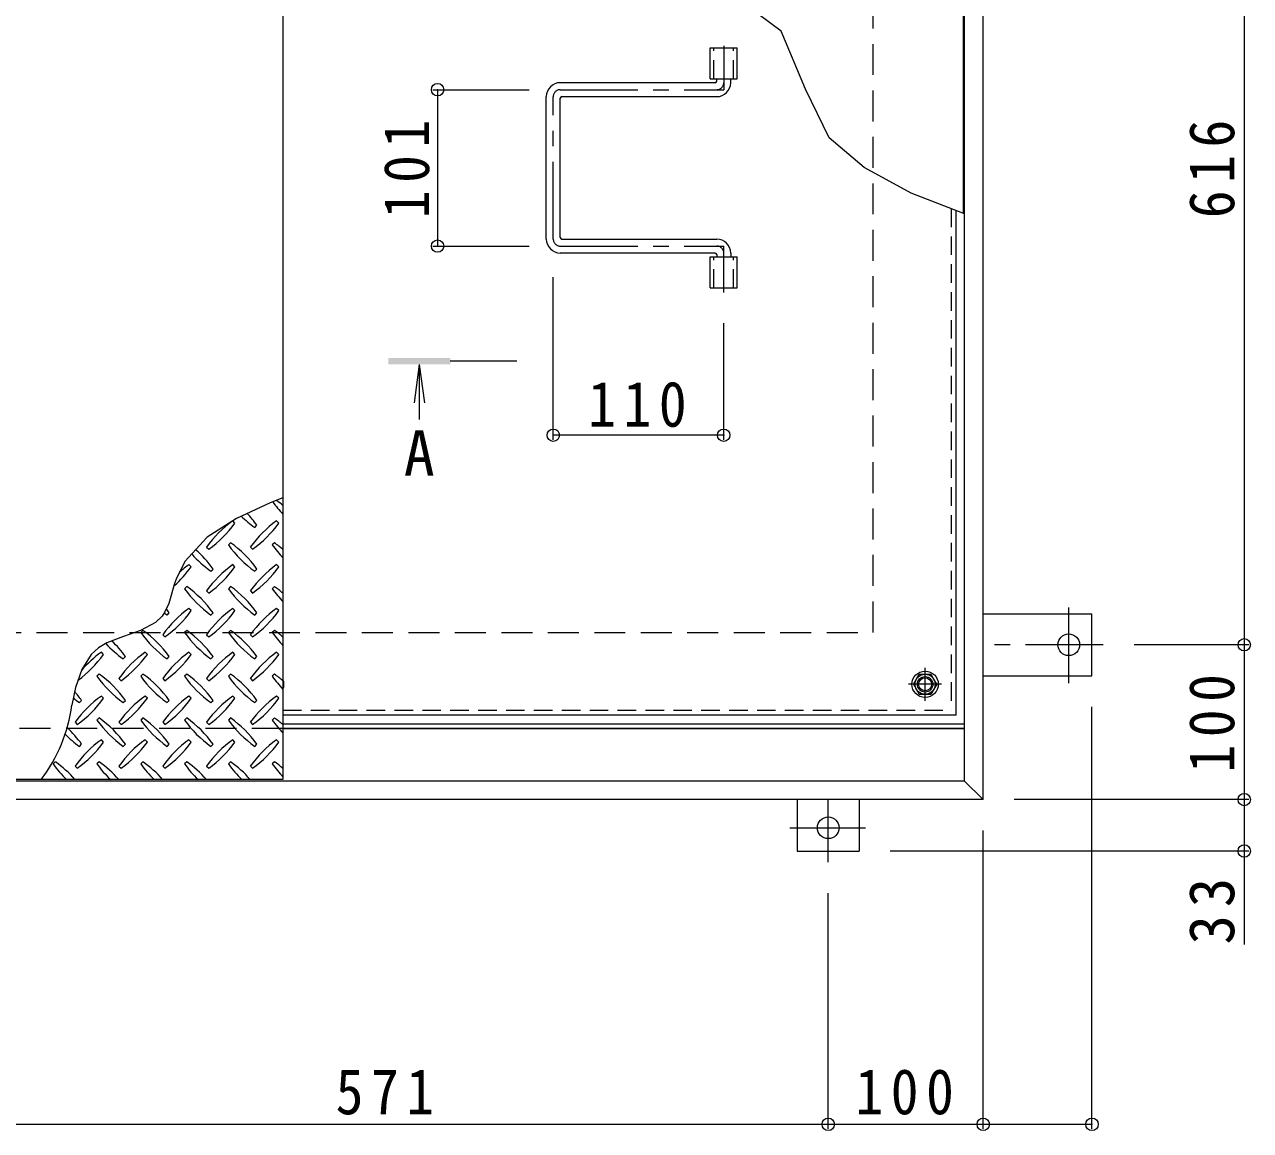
# Model space of a CAD drawing. Units: millimetres at full size, sheet at 1:10. Extents: x -2620 to 2719, y -1962 to 1598.
# Drawn here: x -1359 to -568, y -315 to 399 of the extents above; entities that cross this region are included whole.
import ezdxf
from ezdxf.enums import TextEntityAlignment as Align

# ---------------------------------------------------------------- set-up
doc = ezdxf.new("R2010")
doc.units = ezdxf.units.MM
doc.header["$LTSCALE"] = 10
doc.header["$PDMODE"] = 32
doc.header["$PDSIZE"] = 8
for name, pattern in [('CHAIN1', [8, 5, -1, 1, -1]), ('DASHED1', [1.8, 1.2, -0.6]), ('DASHED2', [3, 2, -1])]:
    doc.linetypes.add(name, pattern=pattern)
for name, color, linetype, lineweight in [('0-1_躯体', 2, 'DASHED2', 9), ('0-2_仕上', 3, 'Continuous', 9), ('0-3_建具', 2, 'Continuous', 9), ('0-5_寸法', 7, 'Continuous', 9), ('0-6_ハッチ', 6, 'Continuous', 9), ('0-7', 5, 'Continuous', 5), ('0-9', 134, 'Continuous', 5), ('0-A', 3, 'DASHED1', 9), ('0-B', 2, 'Continuous', 9), ('0-E', 3, 'Continuous', 9), ('0-F', 7, 'Continuous', 9)]:
    doc.layers.add(name, color=color, linetype=linetype, lineweight=lineweight)
doc.styles.add('ＭＳ ゴシック', font='')
doc.styles.get('ＭＳ ゴシック').set_extended_font_data('MS Gothic')

msp = doc.modelspace()

# ---------------------------------------------------------------- linework, layer by layer
at = {"layer": '0-1_躯体'}
msp.add_line((-1192.35, -55.29), (-2070.35, -55.29), dxfattribs=at)
at = {"layer": '0-1_躯体', "linetype": 'Continuous'}
msp.add_line((-752.35, -55.29), (-1192.35, -55.29), dxfattribs=at)
at = {"layer": '0-1_躯体'}
msp.add_lwpolyline([(-2011.35, 6.71), (-811.35, 6.71), (-811.35, 606.71)], dxfattribs=at)
at = {"layer": '0-2_仕上'}
for p, q in [((-753.35, 701.71), (-753.35, 277.48)), ((-916.5, 364.21), (-916.5, 384.21)), ((-916.5, 384.21), (-899.2, 384.21)), ((-899.2, 364.21), (-899.2, 384.21)), ((-916.5, 364.21), (-899.2, 364.21)), ((-916.5, 229.21), (-916.5, 249.21)), ((-916.5, 249.21), (-899.2, 249.21)), ((-899.2, 229.21), (-899.2, 249.21)), ((-916.5, 229.21), (-899.2, 229.21))]:
    msp.add_line(p, q, dxfattribs=at)
at = {"layer": '0-2_仕上', "linetype": 'DASHED1'}
for p, q in [((-914.2, 364.21), (-914.2, 384.21)), ((-901.5, 364.21), (-901.5, 384.21)), ((-914.2, 229.21), (-914.2, 249.21)), ((-901.5, 229.21), (-901.5, 249.21))]:
    msp.add_line(p, q, dxfattribs=at)
at = {"layer": '0-2_仕上', "color": 4}
for q in [(-1107.61, 155.04), (-1104.35, 144.23), (-1101.08, 155.04)]:
    msp.add_line((-1104.35, 179.83), q, dxfattribs=at)
at = {"layer": '0-2_仕上', "color": 4, "linetype": 'CHAIN1'}
msp.add_line((-1041.35, 181.83), (-1084.35, 181.83), dxfattribs=at)
at = {"layer": '0-2_仕上'}
msp.add_lwpolyline([(-1192.35, 701.71), (-1192.35, -88.29), (-1630.35, -88.29)], dxfattribs=at)
at = {"layer": '0-2_仕上', "color": 4}
msp.add_solid([(-1124.35, 179.83), (-1124.35, 183.83), (-1084.35, 179.83), (-1084.35, 183.83)], dxfattribs=at)
at = {"layer": '0-3_建具'}
for p, q in [((-740.35, -101.29), (-740.35, 714.71)), ((-752.35, -89.29), (-752.35, 702.71)), ((-752.35, -55.29), (-1192.35, -55.29)), ((-752.35, -89.29), (-2070.35, -89.29)), ((-740.35, -101.29), (-752.35, -89.29)), ((-740.35, -101.29), (-2082.35, -101.29))]:
    msp.add_line(p, q, dxfattribs=at)
at = {"layer": '0-5_寸法'}
msp.add_line((-571.83, -134.49), (-571.83, -194.84), dxfattribs=at)
msp.add_lwpolyline([(-752.35, 277.09), (-786.89, 290.47), (-817.12, 306.89), (-839.69, 326.13), (-855.05, 357.58), (-870.86, 395.04), (-905.83, 421.26), (-935.79, 427.92), (-979.91, 431.25), (-1020.29, 431.67), (-1053.58, 435.41), (-1087.71, 447.07), (-1130.58, 467.46), (-1163.05, 486.61), (-1192.35, 523.58)], dxfattribs=at)
at = {"layer": '0-6_ハッチ', "linetype": 'CHAIN1'}
for p, q in [((-907.85, 385.59), (-907.85, 357.21)), ((-1013.34, 357.21), (-907.85, 357.21)), ((-1017.85, 260.72), (-1017.85, 352.7)), ((-1013.34, 256.21), (-907.85, 256.21)), ((-907.85, 226.32), (-907.85, 256.21))]:
    msp.add_line(p, q, dxfattribs=at)
at = {"layer": '0-6_ハッチ'}
for p, q in [((-912.35, 362.71), (-912.35, 364.21)), ((-903.35, 361.71), (-903.35, 364.21)), ((-913.35, 361.71), (-1013.35, 361.71)), ((-1022.35, 260.71), (-1022.35, 352.71)), ((-1013.35, 261.71), (-1013.35, 351.71)), ((-1012.35, 352.71), (-912.35, 352.71)), ((-1012.35, 260.71), (-912.35, 260.71)), ((-913.35, 251.71), (-1013.35, 251.71)), ((-912.35, 250.71), (-912.35, 249.21)), ((-903.35, 251.71), (-903.35, 249.21)), ((-1192.35, -52.29), (-752.35, -52.29)), ((-1192.35, -55.29), (-752.35, -55.29))]:
    msp.add_line(p, q, dxfattribs=at)
for centre, radius, start, end in [((-1013.35, 352.71), 9, 90, 180), ((-913.35, 362.71), 1, 270, 0), ((-912.35, 361.71), 9, 270, 0), ((-1012.35, 351.71), 1, 90, 180), ((-1012.35, 261.71), 1, 180, 270), ((-1013.35, 260.71), 9, 180, 270), ((-912.35, 251.71), 9, 0, 90), ((-913.35, 250.71), 1, 0, 90)]:
    msp.add_arc(centre, radius, start, end, dxfattribs=at)
at = {"layer": '0-6_ハッチ', "linetype": 'CHAIN1'}
for centre, radius, start, end in [((-1013.34, 352.7), 4.51, 90, 180), ((-912.35, 361.71), 4.5, 270.29569, 0), ((-1013.34, 260.72), 4.51, 180, 270), ((-912.35, 251.71), 4.5, 0, 89.70431)]:
    msp.add_arc(centre, radius, start, end, dxfattribs=at)
at = {"layer": '0-7'}
for radius in [5, 4.19]:
    msp.add_circle((-777.85, -26.79), radius, dxfattribs=at)
at = {"layer": '0-9'}
for p, q in [((-1200.62, 90.3), (-1222.37, 80.34)), ((-1192.35, 93.63), (-1200.62, 90.3)), ((-1222.37, 80.34), (-1241.33, 68.17)), ((-1223.3, 77.33), (-1224.72, 78.75)), ((-1210.57, 74.5), (-1209.16, 75.92)), ((-1195.02, 77.33), (-1196.43, 78.75)), ((-1241.33, 68.17), (-1255.74, 52.4)), ((-1226.13, 64.6), (-1227.55, 63.19)), ((-1197.85, 64.6), (-1199.26, 63.19)), ((-1241.69, 61.78), (-1240.27, 60.36)), ((-1213.4, 61.78), (-1211.99, 60.36)), ((-1255.74, 52.4), (-1261.32, 41.04)), ((-1251.59, 49.05), (-1253, 50.46)), ((-1238.86, 46.22), (-1237.44, 47.63)), ((-1223.3, 49.05), (-1224.72, 50.46)), ((-1210.57, 46.22), (-1209.16, 47.63)), ((-1195.02, 49.05), (-1196.43, 50.46)), ((-1261.32, 41.04), (-1262.46, 37.56)), ((-1262.46, 37.56), (-1264.22, 31.42)), ((-1254.42, 36.32), (-1255.83, 34.91)), ((-1241.69, 33.49), (-1240.27, 32.08)), ((-1226.13, 36.32), (-1227.55, 34.91)), ((-1213.4, 33.49), (-1211.99, 32.08)), ((-1197.85, 36.32), (-1199.26, 34.91)), ((-1266.11, 25.43), (-1268.56, 19.96)), ((-1264.22, 31.42), (-1266.11, 25.43)), ((-1270.41, 17.17), (-1274.69, 13.06)), ((-1268.56, 19.96), (-1270.41, 17.17)), ((-1267.14, 17.94), (-1265.73, 19.35)), ((-1251.59, 20.76), (-1253, 22.18)), ((-1238.86, 17.94), (-1237.44, 19.35)), ((-1223.3, 20.76), (-1224.72, 22.18)), ((-1210.57, 17.94), (-1209.16, 19.35)), ((-1195.02, 20.76), (-1196.43, 22.18)), ((-1284.29, 7.95), (-1295.26, 4.06)), ((-1274.69, 13.06), (-1284.29, 7.95)), ((-1282.7, 8.04), (-1284.11, 6.62)), ((-1254.42, 8.04), (-1255.83, 6.62)), ((-1226.13, 8.04), (-1227.55, 6.62)), ((-1197.85, 8.04), (-1199.26, 6.62)), ((-1295.26, 4.06), (-1305.93, -0.13)), ((-1269.97, 5.21), (-1268.56, 3.79)), ((-1241.69, 5.21), (-1240.27, 3.79)), ((-1213.4, 5.21), (-1211.99, 3.79)), ((-1316.17, -7.67), (-1322.26, -17.29)), ((-1311.33, -3.29), (-1316.17, -7.67)), ((-1305.93, -0.13), (-1311.33, -3.29)), ((-1308.16, -7.52), (-1309.57, -6.11)), ((-1279.87, -7.52), (-1281.29, -6.11)), ((-1251.59, -7.52), (-1253, -6.11)), ((-1223.3, -7.52), (-1224.72, -6.11)), ((-1195.02, -7.52), (-1196.43, -6.11)), ((-1295.43, -10.35), (-1294.01, -8.93)), ((-1267.14, -10.35), (-1265.73, -8.93)), ((-1238.86, -10.35), (-1237.44, -8.93)), ((-1210.57, -10.35), (-1209.16, -8.93)), ((-1322.26, -17.29), (-1326.2, -28.87)), ((-1310.98, -20.25), (-1312.4, -21.66)), ((-1298.26, -23.08), (-1296.84, -24.49)), ((-1282.7, -20.25), (-1284.11, -21.66)), ((-1269.97, -23.08), (-1268.56, -24.49)), ((-1254.42, -20.25), (-1255.83, -21.66)), ((-1241.69, -23.08), (-1240.27, -24.49)), ((-1226.13, -20.25), (-1227.55, -21.66)), ((-1213.4, -23.08), (-1211.99, -24.49)), ((-1197.85, -20.25), (-1199.26, -21.66)), ((-1326.2, -28.87), (-1328.56, -40.3)), ((-1323.71, -38.63), (-1322.3, -37.22)), ((-1308.16, -35.81), (-1309.57, -34.39)), ((-1295.43, -38.63), (-1294.01, -37.22)), ((-1279.87, -35.81), (-1281.29, -34.39)), ((-1267.14, -38.63), (-1265.73, -37.22)), ((-1251.59, -35.81), (-1253, -34.39)), ((-1238.86, -38.63), (-1237.44, -37.22)), ((-1223.3, -35.81), (-1224.72, -34.39)), ((-1210.57, -38.63), (-1209.16, -37.22)), ((-1195.02, -35.81), (-1196.43, -34.39)), ((-1326.54, -51.36), (-1325.13, -52.78)), ((-1310.98, -48.53), (-1312.4, -49.95)), ((-1298.26, -51.36), (-1296.84, -52.78)), ((-1282.7, -48.53), (-1284.11, -49.95)), ((-1269.97, -51.36), (-1268.56, -52.78)), ((-1254.42, -48.53), (-1255.83, -49.95)), ((-1241.69, -51.36), (-1240.27, -52.78)), ((-1226.13, -48.53), (-1227.55, -49.95)), ((-1213.4, -51.36), (-1211.99, -52.78)), ((-1197.85, -48.53), (-1199.26, -49.95)), ((-1308.16, -64.09), (-1309.57, -62.67)), ((-1279.87, -64.09), (-1281.29, -62.67)), ((-1251.59, -64.09), (-1253, -62.67)), ((-1223.3, -64.09), (-1224.72, -62.67)), ((-1195.02, -64.09), (-1196.43, -62.67)), ((-1323.71, -66.92), (-1322.3, -65.5)), ((-1295.43, -66.92), (-1294.01, -65.5)), ((-1267.14, -66.92), (-1265.73, -65.5)), ((-1238.86, -66.92), (-1237.44, -65.5)), ((-1210.57, -66.92), (-1209.16, -65.5)), ((-1339.27, -76.82), (-1340.68, -78.23)), ((-1310.98, -76.82), (-1312.4, -78.23)), ((-1282.7, -76.82), (-1284.11, -78.23)), ((-1254.42, -76.82), (-1255.83, -78.23)), ((-1226.13, -76.82), (-1227.55, -78.23)), ((-1197.85, -76.82), (-1199.26, -78.23)), ((-1326.54, -79.65), (-1325.13, -81.06)), ((-1298.26, -79.65), (-1296.84, -81.06)), ((-1269.97, -79.65), (-1268.56, -81.06)), ((-1241.69, -79.65), (-1240.27, -81.06)), ((-1213.4, -79.65), (-1211.99, -81.06))]:
    msp.add_line(p, q, dxfattribs=at)
for centre, radius, start, end in [((-1140.22, 133.55), 72.5, 215.94795, 224.0249), ((-1239.92, 33.85), 72.5, 48.99213, 53.25279), ((-1168.5, 133.55), 72.5, 225.57452, 234.5273), ((-1268.2, 33.85), 72.5, 35.47258, 43.25978), ((-1182.64, 19.7), 72.5, 125.47256, 144.5273), ((-1282.35, 119.41), 72.5, 305.47272, 324.5273), ((-1154.36, 19.7), 72.5, 125.47256, 144.5273), ((-1254.06, 119.41), 72.5, 305.47272, 324.5273), ((-1268.2, 5.56), 72.5, 35.47258, 54.5273), ((-1239.92, 5.56), 72.5, 48.99213, 54.5273), ((-1196.79, 105.26), 72.5, 221.35275, 234.5273), ((-1296.49, 5.56), 72.5, 35.47258, 48.77962), ((-1168.5, 105.26), 72.5, 215.47272, 234.5273), ((-1140.22, 105.26), 72.5, 215.47272, 224.0249), ((-1310.63, 91.12), 72.5, 311.38763, 324.5273), ((-1210.93, -8.58), 72.5, 125.47256, 131.59831), ((-1182.64, -8.58), 72.5, 125.47256, 144.5273), ((-1282.35, 91.12), 72.5, 305.47272, 324.5273), ((-1154.36, -8.58), 72.5, 125.47256, 144.5273), ((-1254.06, 91.12), 72.5, 305.47272, 324.5273), ((-1196.79, 76.98), 72.5, 215.47272, 234.5273), ((-1296.49, -22.72), 72.5, 35.47258, 54.5273), ((-1168.5, 76.98), 72.5, 215.47272, 234.5273), ((-1268.2, -22.72), 72.5, 35.47258, 54.5273), ((-1140.22, 76.98), 72.5, 215.47272, 224.0249), ((-1239.92, -22.72), 72.5, 48.99213, 54.5273), ((-1210.93, -36.87), 72.5, 125.47256, 144.5273), ((-1225.07, 76.98), 72.5, 232.70831, 234.5273), ((-1310.63, 62.84), 72.5, 305.47272, 324.5273), ((-1324.77, -22.72), 72.5, 35.47258, 38.03572), ((-1182.64, -36.87), 72.5, 125.47256, 144.5273), ((-1282.35, 62.84), 72.5, 305.47272, 324.5273), ((-1154.36, -36.87), 72.5, 125.47256, 144.5273), ((-1254.06, 62.84), 72.5, 305.47272, 324.5273), ((-1324.77, -51.01), 72.5, 35.47258, 54.5273), ((-1296.49, -51.01), 72.5, 35.47258, 54.5273), ((-1268.2, -51.01), 72.5, 35.47258, 54.5273), ((-1239.92, -51.01), 72.5, 48.99213, 54.5273), ((-1353.06, -51.01), 72.5, 35.47258, 45.99713), ((-1225.07, 48.69), 72.5, 215.47272, 234.5273), ((-1196.79, 48.69), 72.5, 215.47272, 234.5273), ((-1168.5, 48.69), 72.5, 215.47272, 234.5273), ((-1140.22, 48.69), 72.5, 215.47272, 224.0249), ((-1367.2, 34.55), 72.5, 306.00705, 324.5273), ((-1267.5, -65.15), 72.5, 125.47256, 139.2924), ((-1253.35, 48.69), 72.5, 222.74814, 234.5273), ((-1239.21, -65.15), 72.5, 125.47256, 144.52728), ((-1338.91, 34.55), 72.5, 305.47272, 324.5273), ((-1210.93, -65.15), 72.5, 125.47256, 144.52728), ((-1310.63, 34.55), 72.5, 305.47272, 324.5273), ((-1182.64, -65.15), 72.5, 125.47256, 144.52728), ((-1282.35, 34.55), 72.5, 305.47272, 324.5273), ((-1154.36, -65.15), 72.5, 125.47256, 144.5273), ((-1254.06, 34.55), 72.5, 305.47272, 324.5273), ((-1253.35, 20.41), 72.5, 215.47272, 234.5273), ((-1353.06, -79.29), 72.5, 35.47258, 54.5273), ((-1225.07, 20.41), 72.5, 215.47272, 234.5273), ((-1324.77, -79.29), 72.5, 35.47258, 54.5273), ((-1196.79, 20.41), 72.5, 215.47272, 234.5273), ((-1296.49, -79.29), 72.5, 35.47258, 54.5273), ((-1168.5, 20.41), 72.5, 215.47272, 234.5273), ((-1268.2, -79.29), 72.5, 35.47258, 54.5273), ((-1140.22, 20.41), 72.5, 215.47272, 224.0249), ((-1239.92, -79.29), 72.5, 48.99213, 54.5273), ((-1381.34, -79.29), 72.5, 35.47258, 41.1628), ((-1281.64, 20.41), 72.5, 230.65677, 234.5273), ((-1267.5, -93.43), 72.5, 125.47256, 144.5273), ((-1367.2, 6.27), 72.5, 305.47272, 324.5273), ((-1239.21, -93.43), 72.5, 125.47256, 144.5273), ((-1338.91, 6.27), 72.5, 305.47272, 324.5273), ((-1210.93, -93.43), 72.5, 125.47256, 144.5273), ((-1310.63, 6.27), 72.5, 305.47272, 324.5273), ((-1182.64, -93.43), 72.5, 125.47256, 144.5273), ((-1282.35, 6.27), 72.5, 305.47272, 324.5273), ((-1154.36, -93.43), 72.5, 125.47256, 144.5273), ((-1254.06, 6.27), 72.5, 305.47272, 324.5273), ((-1429.75, -26.54), 102.13, 322.79805, 352.25462), ((-1381.34, -107.58), 72.5, 35.47258, 46.69856), ((-1253.35, -7.87), 72.5, 215.47272, 234.5273), ((-1353.06, -107.58), 72.5, 35.47258, 54.5273), ((-1225.07, -7.87), 72.5, 215.47272, 234.5273), ((-1324.77, -107.58), 72.5, 35.47258, 54.5273), ((-1196.79, -7.87), 72.5, 215.47272, 234.5273), ((-1296.49, -107.58), 72.5, 35.47258, 54.5273), ((-1168.5, -7.87), 72.5, 215.47272, 234.5273), ((-1268.2, -107.58), 72.5, 35.47258, 54.5273), ((-1140.22, -7.87), 72.5, 215.47272, 224.0249), ((-1239.92, -107.58), 72.5, 48.99213, 54.5273), ((-1281.64, -7.87), 72.5, 224.94598, 234.5273), ((-1267.5, -121.72), 72.5, 125.47256, 144.5273), ((-1239.21, -121.72), 72.5, 125.47256, 144.5273), ((-1210.93, -121.72), 72.5, 125.47256, 144.5273), ((-1182.64, -121.72), 72.5, 125.47256, 144.5273), ((-1154.36, -121.72), 72.5, 125.47256, 144.5273), ((-1367.2, -22.02), 72.5, 305.47272, 324.5273), ((-1338.91, -22.02), 72.5, 305.47272, 324.5273), ((-1310.63, -22.02), 72.5, 305.47272, 324.5273), ((-1282.35, -22.02), 72.5, 305.47272, 324.5273), ((-1254.06, -22.02), 72.5, 305.47272, 324.5273), ((-1281.64, -36.16), 72.5, 215.47272, 225.97511), ((-1381.34, -135.86), 72.5, 41.00789, 54.5273), ((-1253.35, -36.16), 72.5, 215.47272, 225.97511), ((-1353.06, -135.86), 72.5, 41.00789, 54.5273), ((-1225.07, -36.16), 72.5, 215.47272, 225.97511), ((-1324.77, -135.86), 72.5, 41.00789, 54.5273), ((-1196.79, -36.16), 72.5, 215.47272, 225.97511), ((-1296.49, -135.86), 72.5, 41.00789, 54.5273), ((-1168.5, -36.16), 72.5, 215.47272, 225.97511), ((-1268.2, -135.86), 72.5, 41.00789, 54.5273), ((-1140.22, -36.16), 72.5, 215.47272, 224.0249), ((-1239.92, -135.86), 72.5, 48.99213, 54.5273)]:
    msp.add_arc(centre, radius, start, end, dxfattribs=at)
at = {"layer": '0-A'}
for p in [(-761.05, 280.46), (-1192.35, -43.59)]:
    msp.add_line(p, (-761.05, -43.59), dxfattribs=at)
at = {"layer": '0-A', "linetype": 'Continuous'}
for q in [(-757.85, 279.22), (-1192.35, -46.79)]:
    msp.add_line((-757.85, -46.79), q, dxfattribs=at)
at = {"layer": '0-A', "linetype": 'CHAIN1'}
for p, q in [((-777.85, -37.47), (-777.85, -16.11)), ((-767.17, -26.79), (-788.53, -26.79))]:
    msp.add_line(p, q, dxfattribs=at)
at = {"layer": '0-B'}
for p, q in [((-785.35, -26.79), (-781.6, -20.29)), ((-781.6, -20.29), (-774.1, -20.29)), ((-770.35, -26.79), (-774.1, -20.29)), ((-770.35, -26.79), (-774.1, -33.29))]:
    msp.add_line(p, q, dxfattribs=at)
msp.add_lwpolyline([(-785.35, -26.79), (-781.6, -33.29), (-774.1, -33.29)], dxfattribs=at)
for radius in [8.5, 6.5]:
    msp.add_circle((-777.85, -26.79), radius, dxfattribs=at)
msp.add_arc((-1200.18, -26.79), 8.5, 337.15863, 22.84137, dxfattribs=at)
at = {"layer": '0-E'}
for p, q in [((-740.35, 18.71), (-670.15, 18.71)), ((-670.15, -21.29), (-670.15, 18.71)), ((-740.35, -21.29), (-670.15, -21.29)), ((-860.35, -101.29), (-860.35, -134.49)), ((-820.35, -101.29), (-820.35, -134.49)), ((-860.35, -134.49), (-820.35, -134.49))]:
    msp.add_line(p, q, dxfattribs=at)
at = {"layer": '0-E', "linetype": 'CHAIN1'}
for p, q in [((-685.15, -26.13), (-685.15, 22.76)), ((-662.99, -1.29), (-740.35, -1.29)), ((-840.35, -141.65), (-840.35, -101.49)), ((-865.19, -119.49), (-816.3, -119.49))]:
    msp.add_line(p, q, dxfattribs=at)
at = {"layer": '0-E'}
for centre in [(-685.15, -1.29), (-840.35, -119.49)]:
    msp.add_circle(centre, 7, dxfattribs=at)
at = {"layer": '0-F'}
for p, q in [((-571.83, 614.71), (-571.83, -1.29)), ((-1095.53, 357.21), (-1033.34, 357.21)), ((-1092.53, 357.21), (-1092.53, 256.21)), ((-1095.53, 256.21), (-1033.34, 256.21)), ((-1017.85, 131.06), (-1017.85, 236.21)), ((-907.85, 131.06), (-907.85, 206.32)), ((-907.85, 134.06), (-1017.85, 134.06)), ((-568.83, -1.29), (-642.99, -1.29)), ((-571.83, -1.29), (-571.83, -101.29)), ((-670.15, -313.98), (-670.15, -41.29)), ((-568.83, -101.29), (-720.35, -101.29)), ((-571.83, -101.29), (-571.83, -134.49)), ((-740.35, -313.98), (-740.35, -121.29)), ((-568.83, -134.49), (-800.35, -134.49)), ((-840.35, -313.98), (-840.35, -161.65)), ((-1411.35, -310.98), (-840.35, -310.98)), ((-840.35, -310.98), (-740.35, -310.98)), ((-740.35, -310.98), (-670.15, -310.98))]:
    msp.add_line(p, q, dxfattribs=at)
for p in [(-1092.53, 357.21), (-1092.53, 256.21), (-1017.85, 134.06), (-907.85, 134.06), (-571.83, -1.29), (-571.83, -101.29), (-571.83, -134.49), (-840.35, -310.98), (-740.35, -310.98), (-670.15, -310.98)]:
    msp.add_point(p, dxfattribs=at)

# ---------------------------------------------------------------- texts
at = {"layer": '0-5_寸法', "color": 2, "style": 'ＭＳ ゴシック'}
msp.add_text('A', height=29.33, dxfattribs=at).set_placement((-1114.35, 99.13), align=Align.BOTTOM_LEFT)
at = {"layer": '0-F', "color": 2, "char_height": 29.33, "attachment_point": 7, "rotation": 90, "style": 'ＭＳ ゴシック'}
for s, insert in [('\\T1.27;\\W0.9;101', (-1097.53, 274.21)), ('\\T1.27;\\W0.9;616', (-577.83, 274.21)), ('\\T1.27;\\W0.9;100', (-577.83, -83.79)), ('\\T1.27;\\W0.95;33', (-577.83, -194.84))]:
    msp.add_mtext(s, dxfattribs=dict(at, insert=insert))
at = {"layer": '0-F', "color": 2, "char_height": 29.33, "attachment_point": 7, "style": 'ＭＳ ゴシック'}
for s, insert in [('\\T1.27;\\W0.9;110', (-995.35, 139.06)), ('\\T1.27;\\W0.9;571', (-1158.35, -304.98)), ('\\T1.27;\\W0.9;100', (-822.85, -304.98))]:
    msp.add_mtext(s, dxfattribs=dict(at, insert=insert))

doc.saveas('drawing.dxf')
